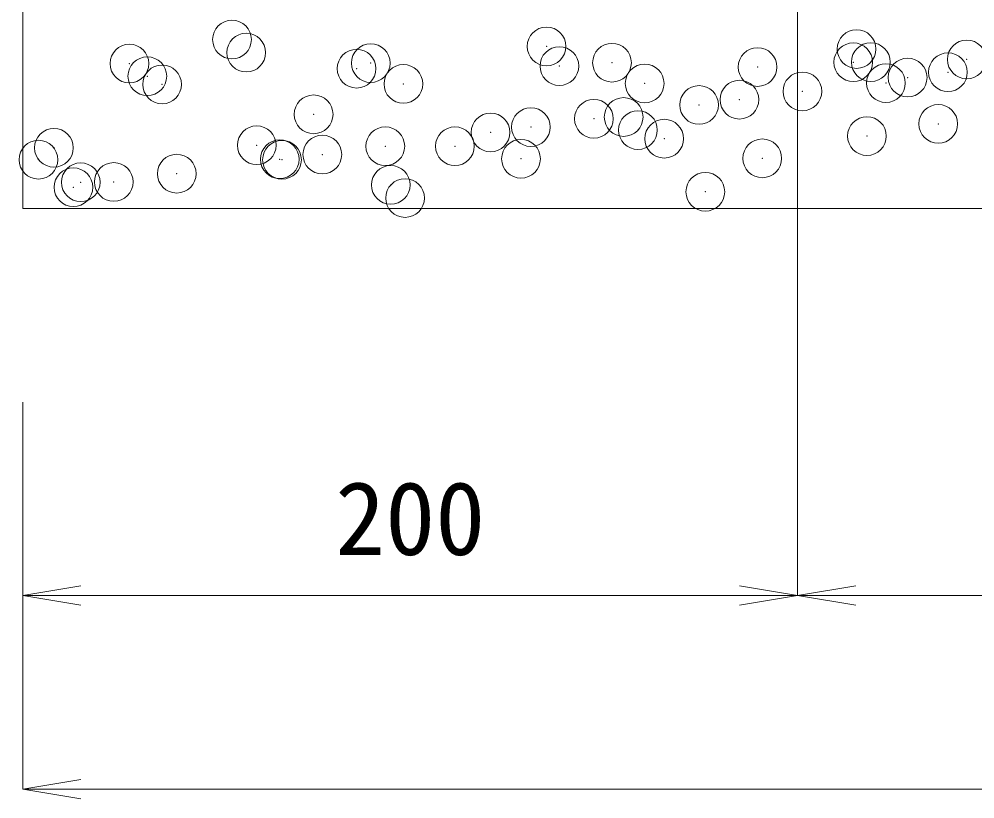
# Model space of a CAD drawing. Units: millimetres at full size, sheet at 1:20; details may follow other scales. Extents: x 0 to 23340, y -4498 to 8520.
# Drawn here: x 666.5 to 913.2, y 863.7 to 1065.1 of the extents above; entities that cross this region are included whole.
import ezdxf
from ezdxf.enums import TextEntityAlignment as Align

# ---------------------------------------------------------------- set-up
doc = ezdxf.new("R2010")
doc.units = ezdxf.units.MM
doc.header["$LTSCALE"] = 20
doc.header["$PDMODE"] = 32
doc.header["$PDSIZE"] = 10
for name, color, linetype, lineweight in [('KIJUN', 5, 'Continuous', 5), ('SUNPO', 3, 'Continuous', 13), ('TITLE', 7, 'Continuous', 13)]:
    doc.layers.add(name, color=color, linetype=linetype, lineweight=lineweight)
doc.styles.add('ＭＳ ゴシック', font='')
doc.styles.get('ＭＳ ゴシック').set_extended_font_data('MS Gothic')

# ---------------------------------------------------------------- blocks, each defined once
blk = doc.blocks.new('open_arrow')
at = {"color": 0, "linetype": 'Continuous', "lineweight": -2}
blk.add_lwpolyline([(7.5, 1.25), (0, 0), (7.5, -1.25)], dxfattribs=at)

msp = doc.modelspace()

# ---------------------------------------------------------------- linework, layer by layer
at = {"layer": 'KIJUN', "color": 7, "lineweight": 13}
msp.add_lwpolyline([(1487.48, 1116.2), (667.48, 1116.2), (667.48, 1016.2), (1487.48, 1016.2)], close=True, dxfattribs=at)
at = {"layer": 'SUNPO'}
for p, q in [((867.48, 1286.2), (867.48, 916.2)), ((867.48, 1286.2), (867.48, 916.2)), ((667.48, 966.2), (667.48, 916.2)), ((667.48, 966.2), (667.48, 866.2)), ((867.48, 916.2), (667.48, 916.2)), ((867.48, 916.2), (1287.48, 916.2)), ((667.48, 866.2), (1487.48, 866.2))]:
    msp.add_line(p, q, dxfattribs=at)
at = {"layer": 'TITLE'}
for p in [(721.47, 1059.85), (725.15, 1056.47), (802.67, 1058.08), (882.7, 1057.4), (695, 1053.65), (757.29, 1053.76), (819.57, 1053.87), (881.85, 1053.99), (886.39, 1054.02), (911.17, 1054.7), (753.64, 1052.33), (805.99, 1053), (857.15, 1052.75), (906.3, 1051.41), (699.62, 1050.38), (890.29, 1048.61), (895.89, 1050.04), (703.44, 1048.27), (765.72, 1048.39), (828, 1048.5), (868.72, 1046.46), (852.46, 1044.32), (842.05, 1042.95), (742.55, 1040.53), (814.89, 1039.38), (822.58, 1039.84), (798.63, 1037.24), (826.27, 1036.46), (903.79, 1038.07), (788.22, 1035.86), (833.04, 1034.24), (885.39, 1034.91), (675.51, 1031.88), (727.86, 1032.54), (761.05, 1032.29), (779.02, 1032.3), (671.52, 1028.82), (733.8, 1028.93), (744.79, 1030.15), (796.08, 1029.04), (858.37, 1029.16), (734.38, 1028.78), (707.21, 1025.2), (680.54, 1021.69), (682.43, 1022.98), (690.96, 1023.06), (762.46, 1022.29), (843.67, 1020.52), (766.15, 1018.91)]:
    msp.add_point(p, dxfattribs=at)

# ---------------------------------------------------------------- block references
at = {"layer": 'SUNPO', "xscale": 2, "yscale": 2}
for p in [(667.48, 916.2), (867.48, 916.2), (667.48, 866.2)]:
    msp.add_blockref('open_arrow', p, dxfattribs=at)
at = {"layer": 'SUNPO', "xscale": 2, "yscale": 2, "rotation": 180}
msp.add_blockref('open_arrow', (867.48, 916.2), dxfattribs=at)

# ---------------------------------------------------------------- texts
at = {"layer": 'SUNPO', "style": 'ＭＳ ゴシック'}
msp.add_text('200', height=18.99, dxfattribs=at).set_placement((767.48, 936.2), align=Align.MIDDLE_CENTER)

doc.saveas('drawing.dxf')
